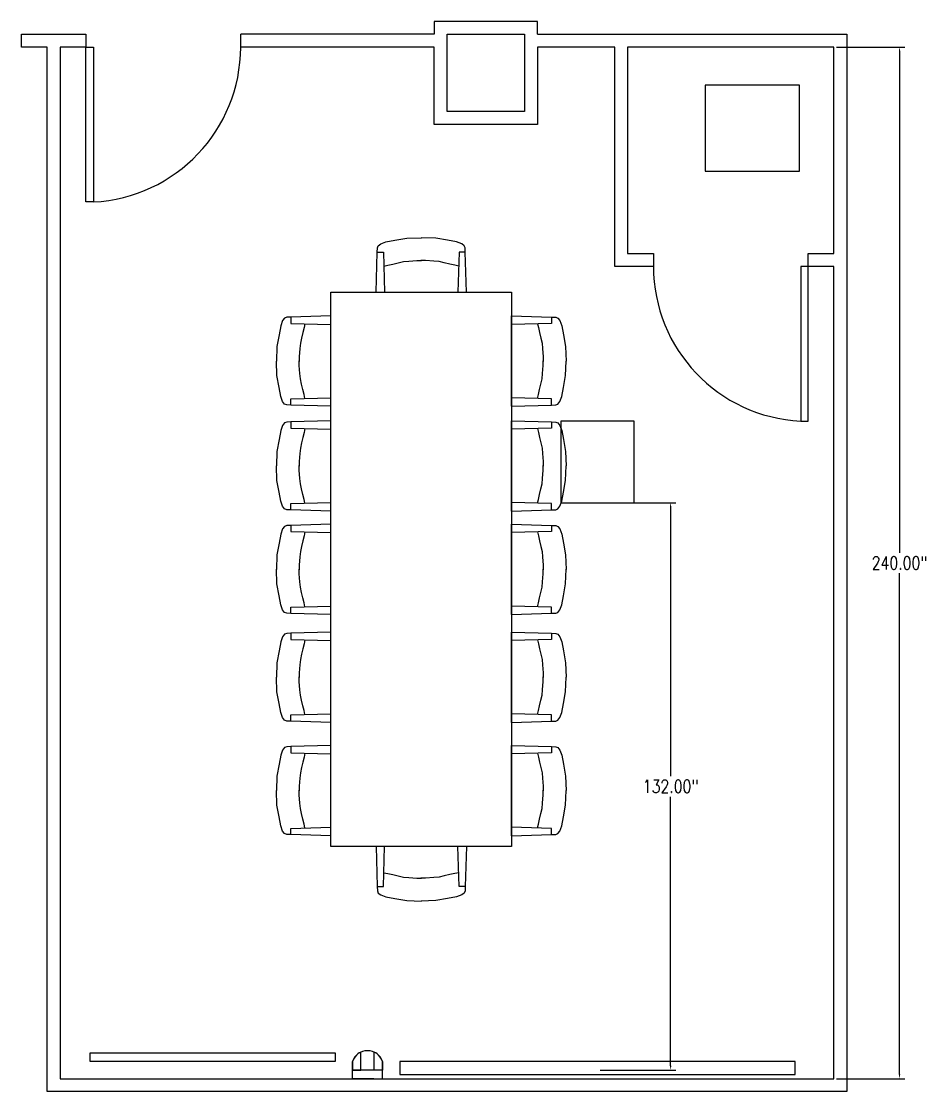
# Model space of a CAD drawing. Header units: inches. Extents: x -284 to 763, y -243 to 242.
# Drawn here: x 552 to 763.5, y -102 to 147 of the extents above; entities that cross this region are included whole.
import ezdxf

# ---------------------------------------------------------------- set-up
doc = ezdxf.new("R2010")
doc.units = ezdxf.units.IN
doc.header["$MEASUREMENT"] = 0
for name, color, linetype in [('For Construction', 6, 'Continuous'), ('NEW AV EQUIP', 160, 'Continuous'), ('TEXT', 4, 'Continuous')]:
    doc.layers.add(name, color=color, linetype=linetype)
doc.styles.add('ROMANS', font='romans.shx', dxfattribs={"width": 0.8})
doc.dimstyles.new('MillworkMod', dxfattribs={"dimscale": 10, "dimtxt": 0.1, "dimasz": 0.1, "dimexe": 0.125, "dimexo": 0.06, "dimgap": 0.06, "dimtad": 0, "dimtih": 1, "dimtoh": 1, "dimrnd": 0.25, "dimzin": 0, "dimdsep": 46, "dimtxsty": 'ROMANS', "dimcen": 0.1, "dimclrd": 256, "dimclre": 256, "dimazin": 0, "dimtfac": 1, "dimtofl": 0, "dimtmove": 0, "dimatfit": 3, "dimfxl": 0.18, "dimtolj": 1, "dimtzin": 0, "dimlwd": -1, "dimlwe": -1, "dimarcsym": 0})

# ---------------------------------------------------------------- blocks, each defined once
blk = doc.blocks.new('*D123')
at = {"layer": 'Defpoints', "color": 0, "transparency": 16777216}
for p in [(741, 141), (756.25, 141), (741, -99)]:
    blk.add_point(p, dxfattribs=at)
at = {"layer": 'TEXT', "transparency": 16777216}
for p, q in [((741.6, 141), (757.5, 141)), ((756.25, 140), (756.25, 23.39)), ((756.25, -98), (756.25, 18.61)), ((741.6, -99), (757.5, -99))]:
    blk.add_line(p, q, dxfattribs=at)
for points in [[(756.08, 140), (756.42, 140), (756.25, 141)], [(756.08, -98), (756.42, -98), (756.25, -99)]]:
    blk.add_solid(points, dxfattribs=at)
at = {"layer": 'TEXT', "color": 0, "transparency": 16777216, "insert": (756.25, 21), "char_height": 3, "attachment_point": 5, "style": 'ROMANS'}
blk.add_mtext('\\A1;240.00"', dxfattribs=at)
blk = doc.blocks.new('*D124')
at = {"layer": 'Defpoints', "color": 0, "transparency": 16777216}
for p in [(686, 35), (703, 35), (686, -97)]:
    blk.add_point(p, dxfattribs=at)
at = {"layer": 'TEXT', "transparency": 16777216}
for p, q in [((686.6, 35), (704.25, 35)), ((703, 34), (703, -28.61)), ((703, -96), (703, -33.39)), ((686.6, -97), (704.25, -97))]:
    blk.add_line(p, q, dxfattribs=at)
for points in [[(702.83, 34), (703.17, 34), (703, 35)], [(702.83, -96), (703.17, -96), (703, -97)]]:
    blk.add_solid(points, dxfattribs=at)
at = {"layer": 'TEXT', "color": 0, "transparency": 16777216, "insert": (703, -31), "char_height": 3, "attachment_point": 5, "style": 'ROMANS'}
blk.add_mtext('\\A1;132.00"', dxfattribs=at)

msp = doc.modelspace()

# ---------------------------------------------------------------- linework, layer by layer
at = {"layer": 'Defpoints'}
for p, q in [((629, -99), (629, -95)), ((636, -97), (629, -97)), ((636, -99), (636, -95)), ((634, -99), (629, -99)), ((629, -99), (636, -99)), ((632, -99), (634, -99))]:
    msp.add_line(p, q, dxfattribs=at)
for points in [[(629, -95), (629, -97), (630.92, -97), (630.92, -92.832)], [(636, -95), (636, -97), (634.08, -97), (634.08, -92.832)]]:
    msp.add_lwpolyline(points, dxfattribs=at)
for start, end in [(18.42369, 161.57631), (115.35152, 161.57631), (18.42369, 64.64848)]:
    msp.add_arc((632.5, -96.166), 3.689, start, end, dxfattribs=at)
at = {"layer": 'For Construction'}
for p, q in [((672, 147), (648, 147)), ((648, 147), (648, 144)), ((672, 144), (672, 147)), ((552, 141), (552, 144)), ((552, 144), (567, 144)), ((567, 144), (567, 141)), ((603, 141), (603, 144)), ((648, 144), (603, 144)), ((651, 126), (651, 144)), ((651, 144), (669, 144)), ((669, 144), (669, 126)), ((672, 144), (744, 144)), ((744, 144), (744, -102)), ((558, 141), (552, 141)), ((558, -102), (558, 141)), ((567, 141), (561, 141)), ((561, 141), (561, -99)), ((648, 141), (603, 141)), ((648, 123), (648, 141)), ((690, 141), (672, 141)), ((672, 141), (672, 123)), ((690, 90), (690, 141)), ((741, 141), (693, 141)), ((693, 141), (693, 93)), ((741, 93), (741, 141)), ((669, 126), (651, 126)), ((672, 123), (648, 123)), ((634.496, 84), (634.776, 93.298)), ((634.776, 93.298), (636.213, 93.298)), ((636.213, 93.298), (636.453, 84)), ((653.787, 93.298), (653.547, 84)), ((655.224, 93.298), (653.787, 93.298)), ((655.504, 84), (655.224, 93.298)), ((693, 93), (699, 93)), ((699, 93), (699, 90)), ((735, 90), (735, 93)), ((735, 93), (741, 93)), ((699, 90), (690, 90)), ((741, 90), (735, 90)), ((741, -99), (741, 90)), ((634.496, 84), (655.504, 84)), ((624, 78.466), (614.702, 78.187)), ((614.702, 78.187), (614.702, 76.75)), ((624, 57.459), (624, 78.466)), ((666, 78.466), (675.298, 78.187)), ((666, 57.459), (666, 78.466)), ((675.298, 78.187), (675.298, 76.75)), ((614.702, 76.75), (624, 76.51)), ((675.298, 76.75), (666, 76.51)), ((614.702, 59.176), (624, 59.415)), ((614.702, 57.739), (614.702, 59.176)), ((624, 57.459), (614.702, 57.739)), ((675.298, 59.177), (666, 59.416)), ((666, 57.46), (675.298, 57.74)), ((675.298, 57.74), (675.298, 59.177)), ((624, 54.085), (614.702, 53.805)), ((614.702, 53.805), (614.702, 52.368)), ((614.702, 52.368), (624, 52.128)), ((624, 33.077), (624, 54.085)), ((666, 54.086), (675.298, 53.806)), ((666, 33.079), (666, 54.086)), ((675.298, 52.369), (666, 52.13)), ((675.298, 53.806), (675.298, 52.369)), ((614.702, 34.794), (624, 35.033)), ((675.298, 34.795), (666, 35.035)), ((614.702, 33.357), (614.702, 34.794)), ((624, 33.077), (614.702, 33.357)), ((666, 33.079), (675.298, 33.358)), ((675.298, 33.358), (675.298, 34.795)), ((624, 30.004), (614.702, 29.724)), ((624, 8.996), (624, 30.004)), ((666, 30.005), (675.298, 29.725)), ((666, 8.998), (666, 30.005)), ((614.702, 29.724), (614.702, 28.287)), ((614.702, 28.287), (624, 28.047)), ((675.298, 28.288), (666, 28.049)), ((675.298, 29.725), (675.298, 28.288)), ((614.702, 10.713), (624, 10.953)), ((614.702, 9.276), (614.702, 10.713)), ((675.298, 10.714), (666, 10.954)), ((675.298, 9.277), (675.298, 10.714)), ((624, 8.996), (614.702, 9.276)), ((666, 8.998), (675.298, 9.277)), ((624, 4.921), (614.702, 4.642)), ((614.702, 4.642), (614.702, 3.205)), ((614.702, 3.205), (624, 2.965)), ((624, -16.086), (624, 4.921)), ((666, 4.921), (675.298, 4.642)), ((666, -16.086), (666, 4.921)), ((675.298, 3.205), (666, 2.965)), ((675.298, 4.642), (675.298, 3.205)), ((614.702, -14.369), (624, -14.13)), ((614.702, -15.806), (614.702, -14.369)), ((675.298, -14.369), (666, -14.13)), ((675.298, -15.806), (675.298, -14.369)), ((624, -16.086), (614.702, -15.806)), ((666, -16.086), (675.298, -15.806)), ((624, -21.459), (614.702, -21.738)), ((614.702, -21.738), (614.702, -23.175)), ((624, -42.466), (624, -21.459)), ((666, -21.459), (675.298, -21.738)), ((666, -42.466), (666, -21.459)), ((675.298, -21.738), (675.298, -23.175)), ((614.702, -23.175), (624, -23.415)), ((675.298, -23.175), (666, -23.415)), ((614.702, -40.749), (624, -40.51)), ((614.702, -42.186), (614.702, -40.749)), ((624, -42.466), (614.702, -42.186)), ((675.298, -40.749), (666, -40.51)), ((666, -42.466), (675.298, -42.186)), ((675.298, -42.186), (675.298, -40.749)), ((634.496, -45), (634.776, -54.298)), ((655.504, -45), (634.496, -45)), ((636.213, -54.298), (636.453, -45)), ((653.787, -54.298), (653.547, -45)), ((655.504, -45), (655.224, -54.298)), ((634.776, -54.298), (636.213, -54.298)), ((655.224, -54.298), (653.787, -54.298)), ((561, -99), (741, -99)), ((744, -102), (558, -102))]:
    msp.add_line(p, q, dxfattribs=at)
at = {"layer": 'For Construction', "color": 1}
for points in [[(568.75, 141), (568.75, 105), (567, 105), (567, 141)], [(733.25, 90), (733.25, 54), (735, 54), (735, 90)]]:
    msp.add_lwpolyline(points, close=True, dxfattribs=at)
at = {"layer": 'For Construction'}
for points in [[(634.776, 93.298), (634.806, 94.298), (634.991, 94.798), (635.592, 95.248), (636.767, 95.698), (638.868, 96.073), (641.631, 96.566), (645.021, 96.673)], [(655.224, 93.298), (655.194, 94.298), (655.009, 94.798), (654.408, 95.248), (653.233, 95.698), (651.132, 96.073), (648.369, 96.566), (644.979, 96.673)], [(636.296, 90.066), (637.217, 90.247), (638.368, 90.522), (639.66, 90.831), (640.854, 91.116), (642.099, 91.217), (643.982, 91.37), (645.09, 91.367)], [(653.704, 90.066), (652.783, 90.247), (651.632, 90.522), (650.34, 90.831), (649.146, 91.116), (647.901, 91.217), (646.018, 91.37), (644.91, 91.367)], [(614.702, 78.187), (613.702, 78.157), (613.202, 77.971), (612.752, 77.371), (612.302, 76.196), (611.927, 74.095), (611.434, 71.331), (611.327, 67.942)], [(675.298, 78.187), (676.298, 78.157), (676.798, 77.971), (677.248, 77.371), (677.698, 76.196), (678.073, 74.095), (678.566, 71.331), (678.673, 67.942)], [(617.934, 76.666), (617.753, 75.745), (617.478, 74.595), (617.169, 73.302), (616.884, 72.109), (616.783, 70.864), (616.63, 68.98), (616.633, 67.873)], [(672.066, 76.666), (672.247, 75.745), (672.522, 74.595), (672.831, 73.302), (673.116, 72.109), (673.217, 70.864), (673.37, 68.98), (673.367, 67.873)], [(614.702, 57.739), (613.702, 57.769), (613.202, 57.954), (612.752, 58.554), (612.302, 59.73), (611.927, 61.831), (611.434, 64.594), (611.327, 67.983)], [(617.934, 59.259), (617.753, 60.18), (617.478, 61.331), (617.169, 62.623), (616.884, 63.816), (616.783, 65.061), (616.63, 66.945), (616.633, 68.053)], [(672.066, 59.259), (672.247, 60.18), (672.522, 61.331), (672.831, 62.623), (673.116, 63.816), (673.217, 65.061), (673.37, 66.945), (673.367, 68.053)], [(675.298, 57.739), (676.298, 57.769), (676.798, 57.954), (677.248, 58.554), (677.698, 59.73), (678.073, 61.831), (678.566, 64.594), (678.673, 67.983)], [(614.702, 53.805), (613.702, 53.775), (613.202, 53.59), (612.752, 52.989), (612.302, 51.814), (611.927, 49.713), (611.434, 46.95), (611.327, 43.56)], [(675.298, 53.806), (676.298, 53.776), (676.798, 53.591), (677.248, 52.99), (677.698, 51.815), (678.073, 49.714), (678.566, 46.951), (678.673, 43.561)], [(617.934, 52.285), (617.753, 51.364), (617.478, 50.213), (617.169, 48.921), (616.884, 47.727), (616.783, 46.482), (616.63, 44.599), (616.633, 43.491)], [(672.066, 52.286), (672.247, 51.365), (672.522, 50.214), (672.831, 48.922), (673.116, 47.729), (673.217, 46.484), (673.37, 44.6), (673.367, 43.492)], [(614.702, 33.357), (613.702, 33.387), (613.202, 33.572), (612.752, 34.173), (612.302, 35.348), (611.927, 37.449), (611.434, 40.212), (611.327, 43.602)], [(617.934, 34.877), (617.753, 35.798), (617.478, 36.949), (617.169, 38.241), (616.884, 39.435), (616.783, 40.68), (616.63, 42.563), (616.633, 43.671)], [(672.066, 34.878), (672.247, 35.8), (672.522, 36.95), (672.831, 38.243), (673.116, 39.436), (673.217, 40.681), (673.37, 42.564), (673.367, 43.672)], [(675.298, 33.358), (676.298, 33.388), (676.798, 33.574), (677.248, 34.174), (677.698, 35.349), (678.073, 37.45), (678.566, 40.213), (678.673, 43.603)], [(614.702, 29.724), (613.702, 29.694), (613.202, 29.509), (612.752, 28.908), (612.302, 27.733), (611.927, 25.632), (611.434, 22.869), (611.327, 19.479)], [(617.934, 28.204), (617.753, 27.283), (617.478, 26.132), (617.169, 24.84), (616.884, 23.646), (616.783, 22.401), (616.63, 20.518), (616.633, 19.41)], [(672.066, 28.205), (672.247, 27.284), (672.522, 26.133), (672.831, 24.841), (673.116, 23.648), (673.217, 22.403), (673.37, 20.519), (673.367, 19.411)], [(675.298, 29.725), (676.298, 29.695), (676.798, 29.51), (677.248, 28.91), (677.698, 27.734), (678.073, 25.633), (678.566, 22.87), (678.673, 19.48)], [(614.702, 9.276), (613.702, 9.306), (613.202, 9.491), (612.752, 10.092), (612.302, 11.267), (611.927, 13.368), (611.434, 16.131), (611.327, 19.521)], [(617.934, 10.796), (617.753, 11.717), (617.478, 12.868), (617.169, 14.16), (616.884, 15.354), (616.783, 16.599), (616.63, 18.482), (616.633, 19.59)], [(672.066, 10.797), (672.247, 11.719), (672.522, 12.869), (672.831, 14.162), (673.116, 15.355), (673.217, 16.6), (673.37, 18.483), (673.367, 19.591)], [(675.298, 9.277), (676.298, 9.307), (676.798, 9.493), (677.248, 10.093), (677.698, 11.268), (678.073, 13.369), (678.566, 16.132), (678.673, 19.522)], [(614.702, 4.642), (613.702, 4.612), (613.202, 4.426), (612.752, 3.826), (612.302, 2.651), (611.927, 0.55), (611.434, -2.213), (611.327, -5.603)], [(617.934, 3.122), (617.753, 2.2), (617.478, 1.05), (617.169, -0.243), (616.884, -1.436), (616.783, -2.681), (616.63, -4.564), (616.633, -5.672)], [(672.066, 3.122), (672.247, 2.2), (672.522, 1.05), (672.831, -0.243), (673.116, -1.436), (673.217, -2.681), (673.37, -4.564), (673.367, -5.672)], [(675.298, 4.642), (676.298, 4.612), (676.798, 4.426), (677.248, 3.826), (677.698, 2.651), (678.073, 0.55), (678.566, -2.213), (678.673, -5.603)], [(614.702, -15.806), (613.702, -15.776), (613.202, -15.591), (612.752, -14.99), (612.302, -13.815), (611.927, -11.714), (611.434, -8.951), (611.327, -5.561)], [(617.934, -14.286), (617.753, -13.365), (617.478, -12.214), (617.169, -10.922), (616.884, -9.729), (616.783, -8.484), (616.63, -6.6), (616.633, -5.492)], [(672.066, -14.286), (672.247, -13.365), (672.522, -12.214), (672.831, -10.922), (673.116, -9.729), (673.217, -8.484), (673.37, -6.6), (673.367, -5.492)], [(675.298, -15.806), (676.298, -15.776), (676.798, -15.591), (677.248, -14.99), (677.698, -13.815), (678.073, -11.714), (678.566, -8.951), (678.673, -5.561)], [(614.702, -21.738), (613.702, -21.768), (613.202, -21.954), (612.752, -22.554), (612.302, -23.73), (611.927, -25.831), (611.434, -28.594), (611.327, -31.983)], [(675.298, -21.738), (676.298, -21.768), (676.798, -21.954), (677.248, -22.554), (677.698, -23.73), (678.073, -25.831), (678.566, -28.594), (678.673, -31.983)], [(617.934, -23.259), (617.753, -24.18), (617.478, -25.33), (617.169, -26.623), (616.884, -27.816), (616.783, -29.061), (616.63, -30.945), (616.633, -32.052)], [(672.066, -23.259), (672.247, -24.18), (672.522, -25.33), (672.831, -26.623), (673.116, -27.816), (673.217, -29.061), (673.37, -30.945), (673.367, -32.052)], [(614.702, -42.186), (613.702, -42.156), (613.202, -41.971), (612.752, -41.371), (612.302, -40.195), (611.927, -38.094), (611.434, -35.331), (611.327, -31.942)], [(617.934, -40.666), (617.753, -39.745), (617.478, -38.595), (617.169, -37.302), (616.884, -36.109), (616.783, -34.864), (616.63, -32.98), (616.633, -31.873)], [(672.066, -40.666), (672.247, -39.745), (672.522, -38.595), (672.831, -37.302), (673.116, -36.109), (673.217, -34.864), (673.37, -32.98), (673.367, -31.873)], [(675.298, -42.186), (676.298, -42.156), (676.798, -41.971), (677.248, -41.371), (677.698, -40.195), (678.073, -38.094), (678.566, -35.331), (678.673, -31.942)], [(636.296, -51.066), (637.217, -51.247), (638.368, -51.522), (639.66, -51.831), (640.854, -52.116), (642.099, -52.217), (643.982, -52.37), (645.09, -52.367)], [(653.704, -51.066), (652.783, -51.247), (651.632, -51.522), (650.34, -51.831), (649.146, -52.116), (647.901, -52.217), (646.018, -52.37), (644.91, -52.367)], [(634.776, -54.298), (634.806, -55.298), (634.991, -55.798), (635.592, -56.248), (636.767, -56.698), (638.868, -57.073), (641.631, -57.566), (645.021, -57.673)], [(655.224, -54.298), (655.194, -55.298), (655.009, -55.798), (654.408, -56.248), (653.233, -56.698), (651.132, -57.073), (648.369, -57.566), (644.979, -57.673)]]:
    msp.add_lwpolyline(points, dxfattribs=at)
msp.add_lwpolyline([(624, -45), (624, 84), (666, 84), (666, -45)], close=True, dxfattribs=at)
for centre, start, end in [((566.931, 141.023), 272.89025, 359.96375), ((735.069, 90.023), 180.03625, 267.10975)]:
    msp.add_arc(centre, 36.069, start, end, dxfattribs=at)
at = {"layer": 'NEW AV EQUIP'}
for points in [[(733, 112.18), (733, 132.18), (711, 132.18), (711, 112.18)], [(694.5, 35), (694.5, 54), (677.5, 54), (677.5, 35)], [(625, -95), (568, -95), (568, -93), (625, -93)], [(732, -98), (732, -95), (640, -95), (640, -98)]]:
    msp.add_lwpolyline(points, close=True, dxfattribs=at)

# ---------------------------------------------------------------- dimensions: what is measured, and where the dimension line sits
at = {"layer": 'TEXT'}
for base, p1, p2, picture, middle in [((756.25, 141), (741, -99), (741, 141), '*D123', (756.25, 21)), ((703, 35), (686, -97), (686, 35), '*D124', (703, -31))]:
    dim = msp.add_linear_dim(base=base, p1=p1, p2=p2, angle=90, dimstyle='MillworkMod', override={"dimtxt": 0.3, "dimpost": '"'}, dxfattribs=at)
    dim.commit()
    dim.dimension.update_dxf_attribs({"geometry": picture, "text_midpoint": middle})

doc.saveas('drawing.dxf')
